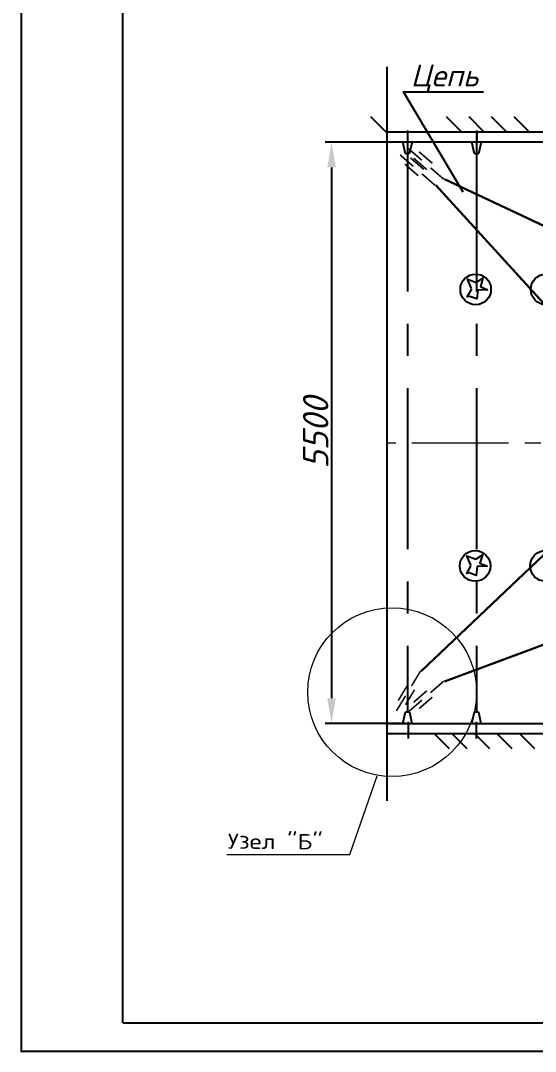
# Model space of a CAD drawing. Header units: millimetres. Extents: x 2479 to 6465, y 644 to 4399.
# Drawn here: x 3211.5 to 3312.9, y 1501.5 to 1704.7 of the extents above; entities that cross this region are included whole.
import ezdxf
from ezdxf.enums import TextEntityAlignment as Align

# ---------------------------------------------------------------- set-up
doc = ezdxf.new("R2010")
doc.units = ezdxf.units.MM
doc.header["$PDMODE"] = 1
doc.linetypes.add('CENTER', pattern=[50.8, 31.75, -6.35, 6.35, -6.35])
doc.linetypes.add('CENTER2', pattern=[28.575, 19.05, -3.175, 3.175, -3.175])
doc.layers.add('надписи', color=7, linetype='Continuous')
doc.styles.add('3', font='complex')
doc.styles.add('3m', font='italict.shx', dxfattribs={"height": 3})
doc.styles.get("Standard").update_dxf_attribs({"font": 'isocpeui.ttf'})
doc.dimstyles.new('ISO-25$0', dxfattribs={"dimtxt": 2.5, "dimasz": 2.5, "dimexe": 1.25, "dimexo": 2, "dimgap": 3, "dimtad": 1, "dimjust": 2, "dimtih": 1, "dimtoh": 1, "dimdec": 3, "dimlfac": 0.1, "dimtxsty": '3m', "dimblk": 'NONE', "dimcen": 2.5, "dimdle": 2, "dimse1": 1, "dimse2": 1, "dimclrd": 256, "dimclrt": 5, "dimadec": 0, "dimazin": 0, "dimtm": 1e-09, "dimtfac": 1, "dimtdec": 3, "dimtmove": 0, "dimatfit": 3, "dimfxl": 0, "dimlwd": 0, "dimlwe": 0, "dimarcsym": 0})

# ---------------------------------------------------------------- blocks, each defined once
blk = doc.blocks.new('KRA2')
at = {"color": 7, "linetype": 'Continuous'}
for p, q in [((-1.62, 0), (-0.9, 0)), ((-0.9, 0), (-0.35, -2.28)), ((0.42, -2.28), (0.91, 0)), ((0.91, 0), (1.56, 0)), ((-0.35, -2.28), (0.42, -2.28))]:
    blk.add_line(p, q, dxfattribs=at)
blk = doc.blocks.new('*D257')
at = {"color": 0, "linetype": 'Continuous', "lineweight": -2}
for p, q in [((3287.31, 1680.76), (3271.52, 1680.76)), ((3272.77, 1675.76), (3272.77, 1571.12)), ((3287.41, 1566.12), (3271.52, 1566.12))]:
    blk.add_line(p, q, dxfattribs=at)
at = {"color": 0, "linetype": 'Continuous', "lineweight": 40}
for points in [[(3271.94, 1675.76), (3273.61, 1675.76), (3272.77, 1680.76)], [(3271.94, 1571.12), (3273.61, 1571.12), (3272.77, 1566.12)]]:
    blk.add_solid(points, dxfattribs=at)
at = {"layer": 'Defpoints', "color": 0, "linetype": 'Continuous', "lineweight": 40}
for p in [(3287.94, 1680.76), (3272.77, 1566.12), (3288.03, 1566.12)]:
    blk.add_point(p, dxfattribs=at)
at = {"color": 0, "linetype": 'Continuous', "lineweight": 18, "insert": (3269.65, 1623.41), "char_height": 5, "attachment_point": 5, "rotation": 90}
blk.add_mtext('5500', dxfattribs=at)

msp = doc.modelspace()

# ---------------------------------------------------------------- linework, layer by layer
at = {"color": 7}
for p, q in [((3211.64843, 1501.48978), (3211.64843, 1889.7341)), ((3231.64843, 1507.14603), (3231.64843, 1884.52759)), ((3283.51034, 1682.72758), (3280.4998, 1685.73811)), ((3298.44796, 1682.72758), (3295.43702, 1685.73852)), ((3302.88421, 1682.72758), (3299.87285, 1685.73893)), ((3307.32045, 1682.72758), (3304.30869, 1685.73934)), ((3311.7567, 1682.72758), (3308.74452, 1685.73975)), ((3507.00254, 1682.72758), (3283.51034, 1682.72758)), ((3285.53114, 1682.72758), (3283.51034, 1682.72758)), ((3506.57069, 1680.72758), (3283.65606, 1680.72758)), ((3283.65606, 1566.13269), (3506.57069, 1566.13269)), ((3283.65606, 1564.13269), (3293.82072, 1564.13269)), ((3292.7948, 1564.13269), (3506.57069, 1564.13269)), ((3296.00799, 1561.13269), (3293.00799, 1564.13269)), ((3299.50555, 1561.13269), (3296.50555, 1564.13269)), ((3303.9418, 1561.13269), (3300.9418, 1564.13269)), ((3308.37804, 1561.13269), (3305.37804, 1564.13269)), ((3312.81429, 1561.13269), (3309.81429, 1564.13269)), ((3231.72464, 1507.14603), (3786.44567, 1507.14603)), ((3791.44567, 1501.48978), (3211.49623, 1501.48978))]:
    msp.add_line(p, q, dxfattribs=at)
for p, q in [((3283.65606, 1695.60378), (3283.65606, 1550.87764)), ((3301.49437, 1680.77979), (3301.49437, 1682.6706)), ((3287.88393, 1566.44126), (3287.88393, 1563.1717)), ((3301.28393, 1566.44126), (3301.28393, 1563.1717))]:
    msp.add_line(p, q)
at = {"color": 8, "linetype": 'CENTER'}
for p, q in [((3287.74328, 1683.0534), (3287.75446, 1568.58255)), ((3301.35444, 1683.0534), (3301.36562, 1568.58255))]:
    msp.add_line(p, q, dxfattribs=at)
at = {"color": 1, "linetype": 'CENTER2', "lineweight": 13}
msp.add_line((3507.69298, 1621.38449), (3283.65606, 1621.38449), dxfattribs=at)
at = {"color": 7, "linetype": 'Continuous', "const_width": 0.31071}
for points in [[(3290.58665, 1677.16213), (3287.97361, 1679.43076)], [(3292.64225, 1676.57207), (3290.02922, 1678.8407)], [(3288.89065, 1675.95921), (3286.27761, 1678.22785)], [(3289.86204, 1674.12034), (3287.249, 1676.38898)], [(3290.94625, 1675.36916), (3288.33322, 1677.63779)], [(3291.55804, 1675.32326), (3288.945, 1677.59189)], [(3293.19512, 1672.22208), (3290.58208, 1674.49071)], [(3294.89112, 1673.425), (3292.27808, 1675.69363)], [(3290.30594, 1576.46408), (3288.51507, 1573.50309)], [(3287.71611, 1573.63465), (3285.92525, 1570.67366)], [(3289.13122, 1572.77877), (3287.34035, 1569.81778)], [(3294.89112, 1574.48191), (3292.27808, 1572.21328)], [(3287.35583, 1571.58642), (3285.56497, 1568.62544)], [(3290.58665, 1570.74478), (3287.97361, 1568.47615)], [(3291.55804, 1572.58365), (3288.945, 1570.31502)], [(3292.64225, 1571.33484), (3290.02922, 1569.06621)]]:
    msp.add_lwpolyline(points, dxfattribs=at)
at = {"lineweight": 18}
msp.add_lwpolyline([(3252.16006, 1540.28197), (3276.39187, 1540.28197), (3281.76093, 1555.81906)], dxfattribs=at)
at = {"color": 1, "lineweight": 18}
msp.add_circle((3284.71243, 1572.30796), 16.63384, dxfattribs=at)
at = {"layer": 'надписи'}
msp.add_lwpolyline([(3298.72369, 1670.89379), (3286.92732, 1690.64196), (3302.70821, 1690.64196)], dxfattribs=at)
at = {"layer": 'надписи', "lineweight": 30}
for points in [[(3295.02842, 1673.46748), (3347.5893, 1648.72473)], [(3293.33242, 1672.26456), (3348.04056, 1612.26009)], [(3290.44965, 1576.46578), (3347.5893, 1630.65984)], [(3295.02842, 1574.43944), (3348.04056, 1594.11672)]]:
    msp.add_lwpolyline(points, dxfattribs=at)
at = {"layer": 'надписи', "color": 12}
for points in [[(3300.36587, 1651.89143), (3299.57495, 1653.7147), (3301.33931, 1653.04617), (3302.61695, 1653.89703), (3302.13023, 1652.25608), (3303.52955, 1651.64833), (3301.58267, 1651.58755), (3301.40016, 1649.82505), (3300.04384, 1650.32851), (3299.5307, 1650.24307), (3300.42869, 1651.82359)], [(3300.25233, 1597.3666), (3299.46141, 1599.18988), (3301.22577, 1598.52134), (3302.50342, 1599.3722), (3302.01669, 1597.73126), (3303.41601, 1597.1235), (3301.46913, 1597.06272), (3301.28662, 1595.30023), (3299.9303, 1595.80369), (3299.41716, 1595.71825), (3300.31515, 1597.29877)]]:
    msp.add_lwpolyline(points, dxfattribs=at)
for centre in [(3301.17796, 1651.71708), (3315.05067, 1651.71708), (3301.06442, 1597.19226), (3314.93713, 1597.19226)]:
    msp.add_circle(centre, 3.02052, dxfattribs=at)

# ---------------------------------------------------------------- block references
at = {"color": 7, "linetype": 'Continuous', "xscale": -1}
for p in [(3287.74328, 1680.72758), (3301.35444, 1680.72758)]:
    msp.add_blockref('KRA2', p, dxfattribs=at)
at = {"color": 7, "linetype": 'Continuous', "xscale": -1, "rotation": 180}
for p in [(3287.71237, 1566.13269), (3301.31683, 1566.13269)]:
    msp.add_blockref('KRA2', p, dxfattribs=at)

# ---------------------------------------------------------------- texts
at = {"color": 7, "linetype": 'Continuous', "style": '3', "width": 0.985731}
msp.add_text('Узел "Б"', height=3, rotation=359.5704437, dxfattribs=at).set_placement((3252.31189, 1541.44171), (3271.04027, 1541.30129), align=Align.FIT)
at = {"layer": 'надписи', "color": 5}
msp.add_text('Цепь', height=4.340715, dxfattribs=at).set_placement((3288.37477, 1691.73134))

# ---------------------------------------------------------------- dimensions: what is measured, and where the dimension line sits
at = {"color": 172, "linetype": 'Continuous', "lineweight": 18}
dim = msp.add_linear_dim(base=(3272.77193, 1566.12201), p1=(3287.93938, 1680.76246), p2=(3288.03314, 1566.12201), angle=90, text='5500', dimstyle='ISO-25$0', override={"dimtxt": 5, "dimasz": 5, "dimexo": 0.625, "dimgap": 0.625, "dimjust": 0, "dimtih": 0, "dimtoh": 0, "dimdec": 2, "dimlfac": 50, "dimpost": '', "dimtxsty": 'Standard', "dimdle": 0, "dimse1": 0, "dimse2": 0, "dimclrd": 0, "dimclrt": 0, "dimtm": 0, "dimtdec": 2, "dimlwd": 65534, "dimlwe": 65534}, dxfattribs=at)
dim.commit()
dim.dimension.update_dxf_attribs({"geometry": '*D257', "text_midpoint": (3272.77193, 1623.41172), "dimtype": 160})

doc.saveas('drawing.dxf')
